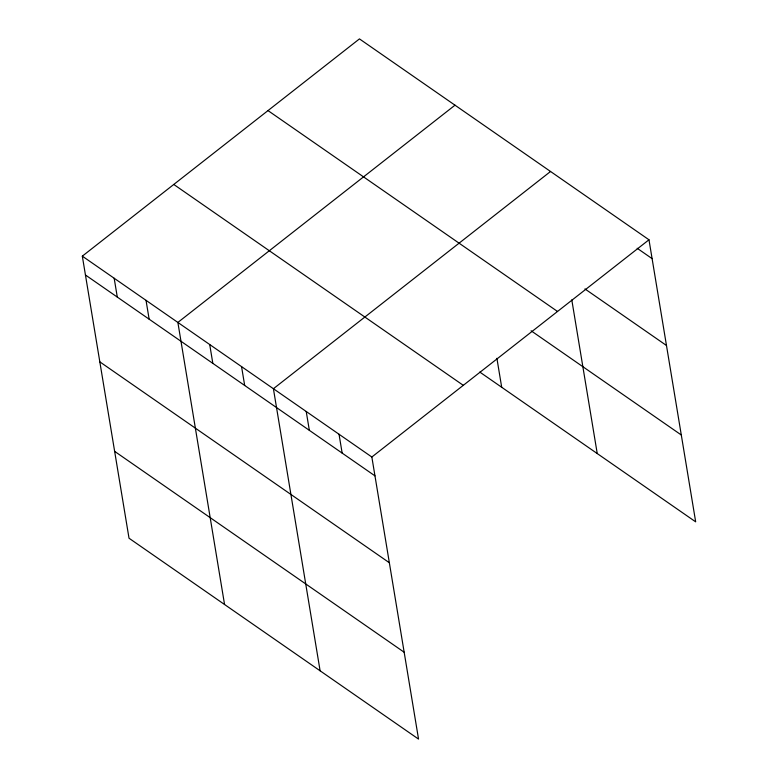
<?xml version="1.0" encoding="UTF-8"?>
<svg xmlns="http://www.w3.org/2000/svg" width="778" height="778" viewBox="0 0 778 778"><rect width="100%" height="100%" fill="white"/><g stroke="black" fill="none" stroke-linecap="round" stroke-linejoin="round"><path stroke-width="1.17" d="M82.322 256.147L371.845 457.017L418.545 739.1L129.022 538.22L82.322 256.147L359.455 38.9L648.978 239.78L695.678 521.853L479.802 372.079M454.994 105.186L177.87 322.432L224.56 604.516M550.542 171.481L273.409 388.728L320.108 670.801M371.845 457.017L648.978 239.78M637.182 248.27L652.1 258.627M584.939 288.92L666.474 345.49M268.002 110.593L557.525 311.472M531.102 330.786L681.295 434.99M173.776 184.454L463.299 385.334M85.444 274.984L374.967 475.864M99.827 361.858L389.35 562.737M114.638 451.357L404.161 652.236M571.791 299.861L597.241 453.555M496.899 358.308L501.693 387.269M339.033 434.25L342.155 453.097M306.221 411.494L309.343 430.331M241.559 366.623L244.681 385.47M209.71 344.528L212.832 363.375M146.021 300.337L149.143 319.184M114.172 278.242L117.293 297.089"/></g></svg>
